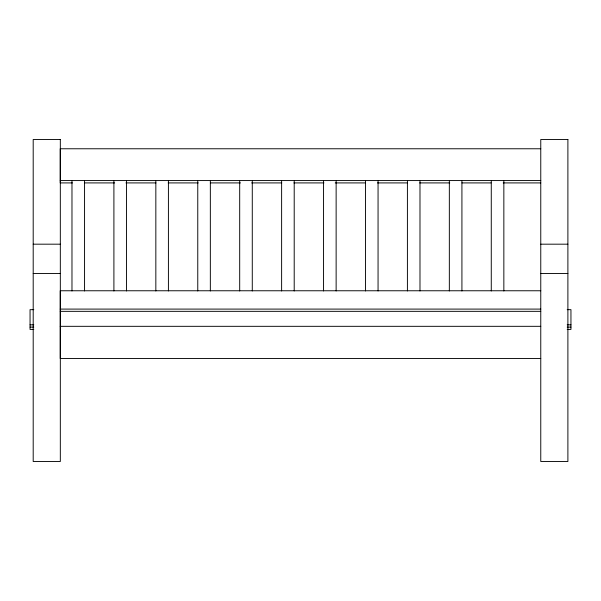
<?xml version="1.0" encoding="UTF-8"?>
<svg xmlns="http://www.w3.org/2000/svg" width="601" height="601" viewBox="0 0 601 601"><rect width="100%" height="100%" fill="white"/><g stroke="black" fill="none" stroke-linecap="round" stroke-linejoin="round"><path stroke-width="0.9" d="M540.765 148.77L60.235 148.77L60.235 182.914L72.443 182.914M60.235 180.563L540.765 180.563M84.643 182.914L114.671 182.914M125.932 182.914L155.967 182.914M168.167 182.914L198.202 182.914M210.403 182.914L240.438 182.914M251.699 182.914L281.726 182.914M293.934 182.914L323.962 182.914M335.223 182.914L365.258 182.914M377.458 182.914L407.493 182.914M419.693 182.914L449.728 182.914M461.929 182.914L491.017 182.914M503.217 182.914L540.765 182.914M33.198 244.179L60.325 244.179M540.765 244.179L567.892 244.179M33.198 273.523L60.325 273.523M540.765 273.523L567.892 273.523M540.765 290.764L60.235 290.764L60.235 358.512L540.765 358.512M60.235 309.094L540.765 309.094M33.806 309.658L30.05 309.658L30.05 329.423L33.806 329.423M567.194 309.658L570.95 309.658L570.95 329.423L567.194 329.386M60.235 311.341L540.765 311.341M30.05 324.833L33.806 324.833M567.194 324.833L570.95 324.833M60.235 326.32L540.765 326.32M30.05 327.109L33.806 327.109M567.194 327.109L570.95 327.109M503.848 181.119L503.848 290.967M491.272 181.119L491.272 290.967M461.921 181.119L461.921 290.967M449.338 181.119L449.338 290.967M419.986 181.119L419.986 290.967M407.41 181.119L407.41 290.967M378.059 181.119L378.059 290.967M365.483 181.119L365.483 290.967M336.132 181.119L336.132 290.967M323.556 181.119L323.556 290.967M294.205 181.119L294.205 290.967M281.621 181.119L281.621 290.967M252.277 181.119L252.277 290.967M239.694 181.119L239.694 290.967M210.342 181.119L210.342 290.967M197.767 181.119L197.767 290.967M168.415 181.119L168.415 290.967M155.839 181.119L155.839 290.967M126.488 181.119L126.488 290.967M113.905 181.119L113.905 290.967M84.561 181.119L84.561 290.967M71.977 181.119L71.977 290.967M60.325 139.5L33.198 139.5L33.198 461.5L60.325 461.5L60.325 139.5M567.892 139.5L540.765 139.5L540.765 461.5L567.892 461.5L567.892 139.5"/></g></svg>
